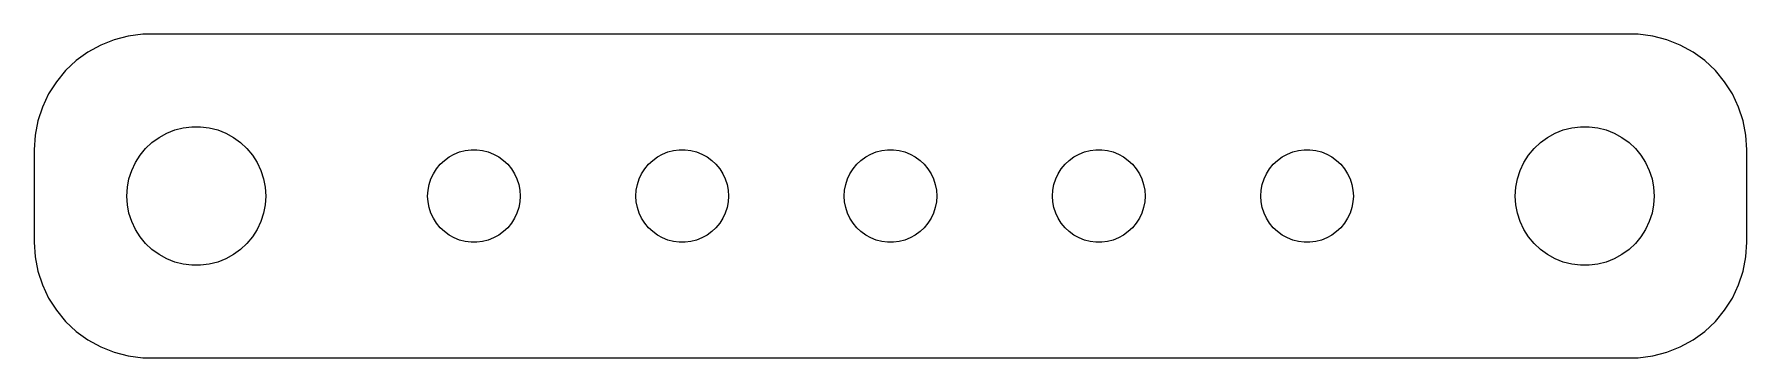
# Model space of a CAD drawing. Header units: metres. Extents: x -37 to 37, y 17 to 31.
import ezdxf

# ---------------------------------------------------------------- set-up
doc = ezdxf.new("R2010")
doc.units = ezdxf.units.M

msp = doc.modelspace()

# ---------------------------------------------------------------- linework, layer by layer
for p, q in [((-34.1289, 30.5241), (-34.6791, 30.2216)), ((-33.5451, 30.7553), (-34.1289, 30.5241)), ((-32.9369, 30.9114), (-33.5451, 30.7553)), ((-32.3139, 30.9901), (-32.9369, 30.9114)), ((32.3139, 30.9901), (-32.3139, 30.9901)), ((32.9369, 30.9114), (32.3139, 30.9901)), ((33.5451, 30.7553), (32.9369, 30.9114)), ((34.1289, 30.5241), (33.5451, 30.7553)), ((34.6791, 30.2216), (34.1289, 30.5241)), ((-35.1871, 29.8526), (-35.6448, 29.4227)), ((-34.6791, 30.2216), (-35.1871, 29.8526)), ((35.1871, 29.8526), (34.6791, 30.2216)), ((35.6448, 29.4227), (35.1871, 29.8526)), ((-36.0451, 28.9389), (-36.3815, 28.4088)), ((-35.6448, 29.4227), (-36.0451, 28.9389)), ((36.0451, 28.9389), (35.6448, 29.4227)), ((36.3815, 28.4088), (36.0451, 28.9389)), ((-36.3815, 28.4088), (-36.6489, 27.8406)), ((36.6489, 27.8406), (36.3815, 28.4088)), ((-36.6489, 27.8406), (-36.8429, 27.2434)), ((36.8429, 27.2434), (36.6489, 27.8406)), ((-36.8429, 27.2434), (-36.9606, 26.6267)), ((-31.6075, 26.533), (-31.2773, 26.7145)), ((-31.2773, 26.7145), (-30.927, 26.8532)), ((-30.927, 26.8532), (-30.5621, 26.9469)), ((-30.5621, 26.9469), (-30.1884, 26.9941)), ((-30.1884, 26.9941), (-29.8116, 26.9941)), ((-29.8116, 26.9941), (-29.4379, 26.9469)), ((-29.4379, 26.9469), (-29.0729, 26.8532)), ((-29.0729, 26.8532), (-28.7227, 26.7145)), ((-28.7227, 26.7145), (-28.3925, 26.533)), ((28.3925, 26.533), (28.7227, 26.7145)), ((28.7227, 26.7145), (29.0729, 26.8532)), ((29.0729, 26.8532), (29.4379, 26.9469)), ((29.4379, 26.9469), (29.8116, 26.9941)), ((29.8116, 26.9941), (30.1884, 26.9941)), ((30.1884, 26.9941), (30.5621, 26.9469)), ((30.5621, 26.9469), (30.927, 26.8532)), ((30.927, 26.8532), (31.2773, 26.7145)), ((31.2773, 26.7145), (31.6075, 26.533)), ((36.9606, 26.6267), (36.8429, 27.2434)), ((-36.9606, 26.6267), (-37, 26)), ((-37, 26), (-37, 22)), ((-32.427, 25.7634), (-32.1869, 26.0536)), ((-32.1869, 26.0536), (-31.9123, 26.3115)), ((-31.9123, 26.3115), (-31.6075, 26.533)), ((-28.3925, 26.533), (-28.0877, 26.3115)), ((-28.0877, 26.3115), (-27.8131, 26.0536)), ((-27.8131, 26.0536), (-27.5729, 25.7634)), ((-18.8515, 25.8096), (-18.618, 25.9021)), ((-18.618, 25.9021), (-18.3748, 25.9646)), ((-18.3748, 25.9646), (-18.1256, 25.996)), ((-18.1256, 25.996), (-17.8744, 25.996)), ((-17.8744, 25.996), (-17.6252, 25.9646)), ((-17.6252, 25.9646), (-17.382, 25.9021)), ((-17.382, 25.9021), (-17.1484, 25.8096)), ((-9.85155, 25.8096), (-9.61803, 25.9021)), ((-9.61803, 25.9021), (-9.37476, 25.9646)), ((-9.37476, 25.9646), (-9.12558, 25.996)), ((-9.12558, 25.996), (-8.8744, 25.996)), ((-8.8744, 25.996), (-8.62523, 25.9646)), ((-8.62523, 25.9646), (-8.38196, 25.9021)), ((-8.38196, 25.9021), (-8.14844, 25.8096)), ((-0.85155, 25.8096), (-0.61803, 25.9021)), ((-0.61803, 25.9021), (-0.37476, 25.9646)), ((-0.37476, 25.9646), (-0.12558, 25.996)), ((-0.12558, 25.996), (0.12558, 25.996)), ((0.12558, 25.996), (0.37476, 25.9646)), ((0.37476, 25.9646), (0.61803, 25.9021)), ((0.61803, 25.9021), (0.85155, 25.8096)), ((8.14844, 25.8096), (8.38196, 25.9021)), ((8.38196, 25.9021), (8.62523, 25.9646)), ((8.62523, 25.9646), (8.8744, 25.996)), ((8.8744, 25.996), (9.12558, 25.996)), ((9.12558, 25.996), (9.37476, 25.9646)), ((9.37476, 25.9646), (9.61803, 25.9021)), ((9.61803, 25.9021), (9.85155, 25.8096)), ((17.1484, 25.8096), (17.382, 25.9021)), ((17.382, 25.9021), (17.6252, 25.9646)), ((17.6252, 25.9646), (17.8744, 25.996)), ((17.8744, 25.996), (18.1256, 25.996)), ((18.1256, 25.996), (18.3748, 25.9646)), ((18.3748, 25.9646), (18.618, 25.9021)), ((18.618, 25.9021), (18.8515, 25.8096)), ((27.5729, 25.7634), (27.8131, 26.0536)), ((27.8131, 26.0536), (28.0877, 26.3115)), ((28.0877, 26.3115), (28.3925, 26.533)), ((31.6075, 26.533), (31.9123, 26.3115)), ((31.9123, 26.3115), (32.1869, 26.0536)), ((32.1869, 26.0536), (32.427, 25.7634)), ((37, 26), (36.9606, 26.6267)), ((37, 22), (37, 26)), ((-32.7893, 25.1044), (-32.6289, 25.4453)), ((-32.6289, 25.4453), (-32.427, 25.7634)), ((-27.5729, 25.7634), (-27.3711, 25.4453)), ((-27.3711, 25.4453), (-27.2107, 25.1044)), ((-19.7526, 24.9635), (-19.618, 25.1756)), ((-19.618, 25.1756), (-19.4579, 25.3691)), ((-19.4579, 25.3691), (-19.2748, 25.541)), ((-19.2748, 25.541), (-19.0716, 25.6886)), ((-19.0716, 25.6886), (-18.8515, 25.8096)), ((-17.1484, 25.8096), (-16.9283, 25.6886)), ((-16.9283, 25.6886), (-16.7251, 25.541)), ((-16.7251, 25.541), (-16.5421, 25.3691)), ((-16.5421, 25.3691), (-16.382, 25.1756)), ((-16.382, 25.1756), (-16.2474, 24.9635)), ((-10.7526, 24.9635), (-10.618, 25.1756)), ((-10.618, 25.1756), (-10.4579, 25.3691)), ((-10.4579, 25.3691), (-10.2748, 25.541)), ((-10.2748, 25.541), (-10.0716, 25.6886)), ((-10.0716, 25.6886), (-9.85155, 25.8096)), ((-8.14844, 25.8096), (-7.92834, 25.6886)), ((-7.92834, 25.6886), (-7.72514, 25.541)), ((-7.72514, 25.541), (-7.54205, 25.3691)), ((-7.54205, 25.3691), (-7.38196, 25.1756)), ((-7.38196, 25.1756), (-7.24738, 24.9635)), ((-1.75261, 24.9635), (-1.61803, 25.1756)), ((-1.61803, 25.1756), (-1.45793, 25.3691)), ((-1.45793, 25.3691), (-1.27484, 25.541)), ((-1.27484, 25.541), (-1.07164, 25.6886)), ((-1.07164, 25.6886), (-0.85155, 25.8096)), ((0.85155, 25.8096), (1.07164, 25.6886)), ((1.07164, 25.6886), (1.27484, 25.541)), ((1.27484, 25.541), (1.45793, 25.3691)), ((1.45793, 25.3691), (1.61803, 25.1756)), ((1.61803, 25.1756), (1.75261, 24.9635)), ((7.24738, 24.9635), (7.38196, 25.1756)), ((7.38196, 25.1756), (7.54205, 25.3691)), ((7.54205, 25.3691), (7.72514, 25.541)), ((7.72514, 25.541), (7.92834, 25.6886)), ((7.92834, 25.6886), (8.14844, 25.8096)), ((9.85155, 25.8096), (10.0716, 25.6886)), ((10.0716, 25.6886), (10.2748, 25.541)), ((10.2748, 25.541), (10.4579, 25.3691)), ((10.4579, 25.3691), (10.618, 25.1756)), ((10.618, 25.1756), (10.7526, 24.9635)), ((16.2474, 24.9635), (16.382, 25.1756)), ((16.382, 25.1756), (16.5421, 25.3691)), ((16.5421, 25.3691), (16.7251, 25.541)), ((16.7251, 25.541), (16.9283, 25.6886)), ((16.9283, 25.6886), (17.1484, 25.8096)), ((18.8515, 25.8096), (19.0716, 25.6886)), ((19.0716, 25.6886), (19.2748, 25.541)), ((19.2748, 25.541), (19.4579, 25.3691)), ((19.4579, 25.3691), (19.618, 25.1756)), ((19.618, 25.1756), (19.7526, 24.9635)), ((27.2107, 25.1044), (27.3711, 25.4453)), ((27.3711, 25.4453), (27.5729, 25.7634)), ((32.427, 25.7634), (32.6289, 25.4453)), ((32.6289, 25.4453), (32.7893, 25.1044)), ((-32.9763, 24.376), (-32.9057, 24.7461)), ((-32.9057, 24.7461), (-32.7893, 25.1044)), ((-27.2107, 25.1044), (-27.0942, 24.7461)), ((-27.0942, 24.7461), (-27.0237, 24.376)), ((-19.9842, 24.2507), (-19.9372, 24.4974)), ((-19.9372, 24.4974), (-19.8595, 24.7362)), ((-19.8595, 24.7362), (-19.7526, 24.9635)), ((-16.2474, 24.9635), (-16.1404, 24.7362)), ((-16.1404, 24.7362), (-16.0628, 24.4974)), ((-16.0628, 24.4974), (-16.0158, 24.2507)), ((-10.9842, 24.2507), (-10.9372, 24.4974)), ((-10.9372, 24.4974), (-10.8595, 24.7362)), ((-10.8595, 24.7362), (-10.7526, 24.9635)), ((-7.24738, 24.9635), (-7.14044, 24.7362)), ((-7.14044, 24.7362), (-7.06282, 24.4974)), ((-7.06282, 24.4974), (-7.01576, 24.2507)), ((-1.98422, 24.2507), (-1.93716, 24.4974)), ((-1.93716, 24.4974), (-1.85954, 24.7362)), ((-1.85954, 24.7362), (-1.75261, 24.9635)), ((1.75261, 24.9635), (1.85954, 24.7362)), ((1.85954, 24.7362), (1.93716, 24.4974)), ((1.93716, 24.4974), (1.98422, 24.2507)), ((7.01576, 24.2507), (7.06282, 24.4974)), ((7.06282, 24.4974), (7.14044, 24.7362)), ((7.14044, 24.7362), (7.24738, 24.9635)), ((10.7526, 24.9635), (10.8595, 24.7362)), ((10.8595, 24.7362), (10.9372, 24.4974)), ((10.9372, 24.4974), (10.9842, 24.2507)), ((16.0158, 24.2507), (16.0628, 24.4974)), ((16.0628, 24.4974), (16.1404, 24.7362)), ((16.1404, 24.7362), (16.2474, 24.9635)), ((19.7526, 24.9635), (19.8595, 24.7362)), ((19.8595, 24.7362), (19.9372, 24.4974)), ((19.9372, 24.4974), (19.9842, 24.2507)), ((27.0237, 24.376), (27.0942, 24.7461)), ((27.0942, 24.7461), (27.2107, 25.1044)), ((32.7893, 25.1044), (32.9057, 24.7461)), ((32.9057, 24.7461), (32.9763, 24.376)), ((-33, 24), (-32.9763, 24.376)), ((-32.9763, 23.624), (-33, 24)), ((-27.0237, 24.376), (-27, 24)), ((-27, 24), (-27.0237, 23.624)), ((-20, 24), (-19.9842, 24.2507)), ((-19.9842, 23.7493), (-20, 24)), ((-19.9372, 23.5026), (-19.9842, 23.7493)), ((-16.0158, 23.7493), (-16.0628, 23.5026)), ((-16.0158, 24.2507), (-16, 24)), ((-16, 24), (-16.0158, 23.7493)), ((-11, 24), (-10.9842, 24.2507)), ((-10.9842, 23.7493), (-11, 24)), ((-10.9372, 23.5026), (-10.9842, 23.7493)), ((-7.01576, 23.7493), (-7.06282, 23.5026)), ((-7.01576, 24.2507), (-7, 24)), ((-7, 24), (-7.01576, 23.7493)), ((-2, 24), (-1.98422, 24.2507)), ((-1.98422, 23.7493), (-2, 24)), ((-1.93716, 23.5026), (-1.98422, 23.7493)), ((1.98422, 23.7493), (1.93716, 23.5026)), ((1.98422, 24.2507), (2, 24)), ((2, 24), (1.98422, 23.7493)), ((7, 24), (7.01576, 24.2507)), ((7.01576, 23.7493), (7, 24)), ((7.06282, 23.5026), (7.01576, 23.7493)), ((10.9842, 23.7493), (10.9372, 23.5026)), ((10.9842, 24.2507), (11, 24)), ((11, 24), (10.9842, 23.7493)), ((16, 24), (16.0158, 24.2507)), ((16.0158, 23.7493), (16, 24)), ((16.0628, 23.5026), (16.0158, 23.7493)), ((19.9842, 23.7493), (19.9372, 23.5026)), ((19.9842, 24.2507), (20, 24)), ((20, 24), (19.9842, 23.7493)), ((27, 24), (27.0237, 24.376)), ((27.0237, 23.624), (27, 24)), ((32.9763, 24.376), (33, 24)), ((33, 24), (32.9763, 23.624)), ((-32.9057, 23.2539), (-32.9763, 23.624)), ((-32.7893, 22.8956), (-32.9057, 23.2539)), ((-27.0942, 23.2539), (-27.2107, 22.8956)), ((-27.0237, 23.624), (-27.0942, 23.2539)), ((-19.8595, 23.2638), (-19.9372, 23.5026)), ((-19.7526, 23.0365), (-19.8595, 23.2638)), ((-19.618, 22.8244), (-19.7526, 23.0365)), ((-16.2474, 23.0365), (-16.382, 22.8244)), ((-16.1404, 23.2638), (-16.2474, 23.0365)), ((-16.0628, 23.5026), (-16.1404, 23.2638)), ((-10.8595, 23.2638), (-10.9372, 23.5026)), ((-10.7526, 23.0365), (-10.8595, 23.2638)), ((-10.618, 22.8244), (-10.7526, 23.0365)), ((-7.24738, 23.0365), (-7.38196, 22.8244)), ((-7.14044, 23.2638), (-7.24738, 23.0365)), ((-7.06282, 23.5026), (-7.14044, 23.2638)), ((-1.85954, 23.2638), (-1.93716, 23.5026)), ((-1.75261, 23.0365), (-1.85954, 23.2638)), ((-1.61803, 22.8244), (-1.75261, 23.0365)), ((1.75261, 23.0365), (1.61803, 22.8244)), ((1.85954, 23.2638), (1.75261, 23.0365)), ((1.93716, 23.5026), (1.85954, 23.2638)), ((7.14044, 23.2638), (7.06282, 23.5026)), ((7.24738, 23.0365), (7.14044, 23.2638)), ((7.38196, 22.8244), (7.24738, 23.0365)), ((10.7526, 23.0365), (10.618, 22.8244)), ((10.8595, 23.2638), (10.7526, 23.0365)), ((10.9372, 23.5026), (10.8595, 23.2638)), ((16.1404, 23.2638), (16.0628, 23.5026)), ((16.2474, 23.0365), (16.1404, 23.2638)), ((16.382, 22.8244), (16.2474, 23.0365)), ((19.7526, 23.0365), (19.618, 22.8244)), ((19.8595, 23.2638), (19.7526, 23.0365)), ((19.9372, 23.5026), (19.8595, 23.2638)), ((27.0942, 23.2539), (27.0237, 23.624)), ((27.2107, 22.8956), (27.0942, 23.2539)), ((32.9057, 23.2539), (32.7893, 22.8956)), ((32.9763, 23.624), (32.9057, 23.2539)), ((-32.6289, 22.5547), (-32.7893, 22.8956)), ((-32.427, 22.2366), (-32.6289, 22.5547)), ((-32.1869, 21.9464), (-32.427, 22.2366)), ((-27.5729, 22.2366), (-27.8131, 21.9464)), ((-27.3711, 22.5547), (-27.5729, 22.2366)), ((-27.2107, 22.8956), (-27.3711, 22.5547)), ((-19.4579, 22.6309), (-19.618, 22.8244)), ((-19.2748, 22.459), (-19.4579, 22.6309)), ((-19.0716, 22.3114), (-19.2748, 22.459)), ((-18.8515, 22.1904), (-19.0716, 22.3114)), ((-16.9283, 22.3114), (-17.1484, 22.1904)), ((-16.7251, 22.459), (-16.9283, 22.3114)), ((-16.5421, 22.6309), (-16.7251, 22.459)), ((-16.382, 22.8244), (-16.5421, 22.6309)), ((-10.4579, 22.6309), (-10.618, 22.8244)), ((-10.2748, 22.459), (-10.4579, 22.6309)), ((-10.0716, 22.3114), (-10.2748, 22.459)), ((-9.85155, 22.1904), (-10.0716, 22.3114)), ((-7.92834, 22.3114), (-8.14844, 22.1904)), ((-7.72514, 22.459), (-7.92834, 22.3114)), ((-7.54205, 22.6309), (-7.72514, 22.459)), ((-7.38196, 22.8244), (-7.54205, 22.6309)), ((-1.45793, 22.6309), (-1.61803, 22.8244)), ((-1.27484, 22.459), (-1.45793, 22.6309)), ((-1.07164, 22.3114), (-1.27484, 22.459)), ((-0.85155, 22.1904), (-1.07164, 22.3114)), ((1.07164, 22.3114), (0.85155, 22.1904)), ((1.27484, 22.459), (1.07164, 22.3114)), ((1.45793, 22.6309), (1.27484, 22.459)), ((1.61803, 22.8244), (1.45793, 22.6309)), ((7.54205, 22.6309), (7.38196, 22.8244)), ((7.72514, 22.459), (7.54205, 22.6309)), ((7.92834, 22.3114), (7.72514, 22.459)), ((8.14844, 22.1904), (7.92834, 22.3114)), ((10.0716, 22.3114), (9.85155, 22.1904)), ((10.2748, 22.459), (10.0716, 22.3114)), ((10.4579, 22.6309), (10.2748, 22.459)), ((10.618, 22.8244), (10.4579, 22.6309)), ((16.5421, 22.6309), (16.382, 22.8244)), ((16.7251, 22.459), (16.5421, 22.6309)), ((16.9283, 22.3114), (16.7251, 22.459)), ((17.1484, 22.1904), (16.9283, 22.3114)), ((19.0716, 22.3114), (18.8515, 22.1904)), ((19.2748, 22.459), (19.0716, 22.3114)), ((19.4579, 22.6309), (19.2748, 22.459)), ((19.618, 22.8244), (19.4579, 22.6309)), ((27.3711, 22.5547), (27.2107, 22.8956)), ((27.5729, 22.2366), (27.3711, 22.5547)), ((27.8131, 21.9464), (27.5729, 22.2366)), ((32.427, 22.2366), (32.1869, 21.9464)), ((32.6289, 22.5547), (32.427, 22.2366)), ((32.7893, 22.8956), (32.6289, 22.5547)), ((-37, 22), (-36.9606, 21.3733)), ((-31.9123, 21.6885), (-32.1869, 21.9464)), ((-31.6075, 21.467), (-31.9123, 21.6885)), ((-31.2773, 21.2855), (-31.6075, 21.467)), ((-28.3925, 21.467), (-28.7227, 21.2855)), ((-28.0877, 21.6885), (-28.3925, 21.467)), ((-27.8131, 21.9464), (-28.0877, 21.6885)), ((-18.618, 22.0979), (-18.8515, 22.1904)), ((-18.3748, 22.0354), (-18.618, 22.0979)), ((-18.1256, 22.004), (-18.3748, 22.0354)), ((-17.8744, 22.004), (-18.1256, 22.004)), ((-17.6252, 22.0354), (-17.8744, 22.004)), ((-17.382, 22.0979), (-17.6252, 22.0354)), ((-17.1484, 22.1904), (-17.382, 22.0979)), ((-9.61803, 22.0979), (-9.85155, 22.1904)), ((-9.37476, 22.0354), (-9.61803, 22.0979)), ((-9.12558, 22.004), (-9.37476, 22.0354)), ((-8.8744, 22.004), (-9.12558, 22.004)), ((-8.62523, 22.0354), (-8.8744, 22.004)), ((-8.38196, 22.0979), (-8.62523, 22.0354)), ((-8.14844, 22.1904), (-8.38196, 22.0979)), ((-0.61803, 22.0979), (-0.85155, 22.1904)), ((-0.37476, 22.0354), (-0.61803, 22.0979)), ((-0.12558, 22.004), (-0.37476, 22.0354)), ((0.12558, 22.004), (-0.12558, 22.004)), ((0.37476, 22.0354), (0.12558, 22.004)), ((0.61803, 22.0979), (0.37476, 22.0354)), ((0.85155, 22.1904), (0.61803, 22.0979)), ((8.38196, 22.0979), (8.14844, 22.1904)), ((8.62523, 22.0354), (8.38196, 22.0979)), ((8.8744, 22.004), (8.62523, 22.0354)), ((9.12558, 22.004), (8.8744, 22.004)), ((9.37476, 22.0354), (9.12558, 22.004)), ((9.61803, 22.0979), (9.37476, 22.0354)), ((9.85155, 22.1904), (9.61803, 22.0979)), ((17.382, 22.0979), (17.1484, 22.1904)), ((17.6252, 22.0354), (17.382, 22.0979)), ((17.8744, 22.004), (17.6252, 22.0354)), ((18.1256, 22.004), (17.8744, 22.004)), ((18.3748, 22.0354), (18.1256, 22.004)), ((18.618, 22.0979), (18.3748, 22.0354)), ((18.8515, 22.1904), (18.618, 22.0979)), ((28.0877, 21.6885), (27.8131, 21.9464)), ((28.3925, 21.467), (28.0877, 21.6885)), ((28.7227, 21.2855), (28.3925, 21.467)), ((31.6075, 21.467), (31.2773, 21.2855)), ((31.9123, 21.6885), (31.6075, 21.467)), ((32.1869, 21.9464), (31.9123, 21.6885)), ((36.9606, 21.3733), (37, 22)), ((-36.9606, 21.3733), (-36.8429, 20.7566)), ((-36.8429, 20.7566), (-36.6489, 20.1594)), ((-30.927, 21.1468), (-31.2773, 21.2855)), ((-30.5621, 21.0531), (-30.927, 21.1468)), ((-30.1884, 21.0059), (-30.5621, 21.0531)), ((-29.8116, 21.0059), (-30.1884, 21.0059)), ((-29.4379, 21.0531), (-29.8116, 21.0059)), ((-29.0729, 21.1468), (-29.4379, 21.0531)), ((-28.7227, 21.2855), (-29.0729, 21.1468)), ((29.0729, 21.1468), (28.7227, 21.2855)), ((29.4379, 21.0531), (29.0729, 21.1468)), ((29.8116, 21.0059), (29.4379, 21.0531)), ((30.1884, 21.0059), (29.8116, 21.0059)), ((30.5621, 21.0531), (30.1884, 21.0059)), ((30.927, 21.1468), (30.5621, 21.0531)), ((31.2773, 21.2855), (30.927, 21.1468)), ((36.6489, 20.1594), (36.8429, 20.7566)), ((36.8429, 20.7566), (36.9606, 21.3733)), ((-36.6489, 20.1594), (-36.3815, 19.5912)), ((36.3815, 19.5912), (36.6489, 20.1594)), ((-36.3815, 19.5912), (-36.0451, 19.0611)), ((36.0451, 19.0611), (36.3815, 19.5912)), ((-36.0451, 19.0611), (-35.6448, 18.5773)), ((-35.6448, 18.5773), (-35.1871, 18.1474)), ((35.1871, 18.1474), (35.6448, 18.5773)), ((35.6448, 18.5773), (36.0451, 19.0611)), ((-35.1871, 18.1474), (-34.6791, 17.7784)), ((-34.6791, 17.7784), (-34.1289, 17.4759)), ((34.1289, 17.4759), (34.6791, 17.7784)), ((34.6791, 17.7784), (35.1871, 18.1474)), ((-34.1289, 17.4759), (-33.5451, 17.2447)), ((-33.5451, 17.2447), (-32.9369, 17.0886)), ((-32.9369, 17.0886), (-32.3139, 17.0099)), ((32.3139, 17.0099), (32.9369, 17.0886)), ((32.9369, 17.0886), (33.5451, 17.2447)), ((33.5451, 17.2447), (34.1289, 17.4759)), ((-32.3139, 17.0099), (32.3139, 17.0099))]:
    msp.add_line(p, q)

doc.saveas('drawing.dxf')
